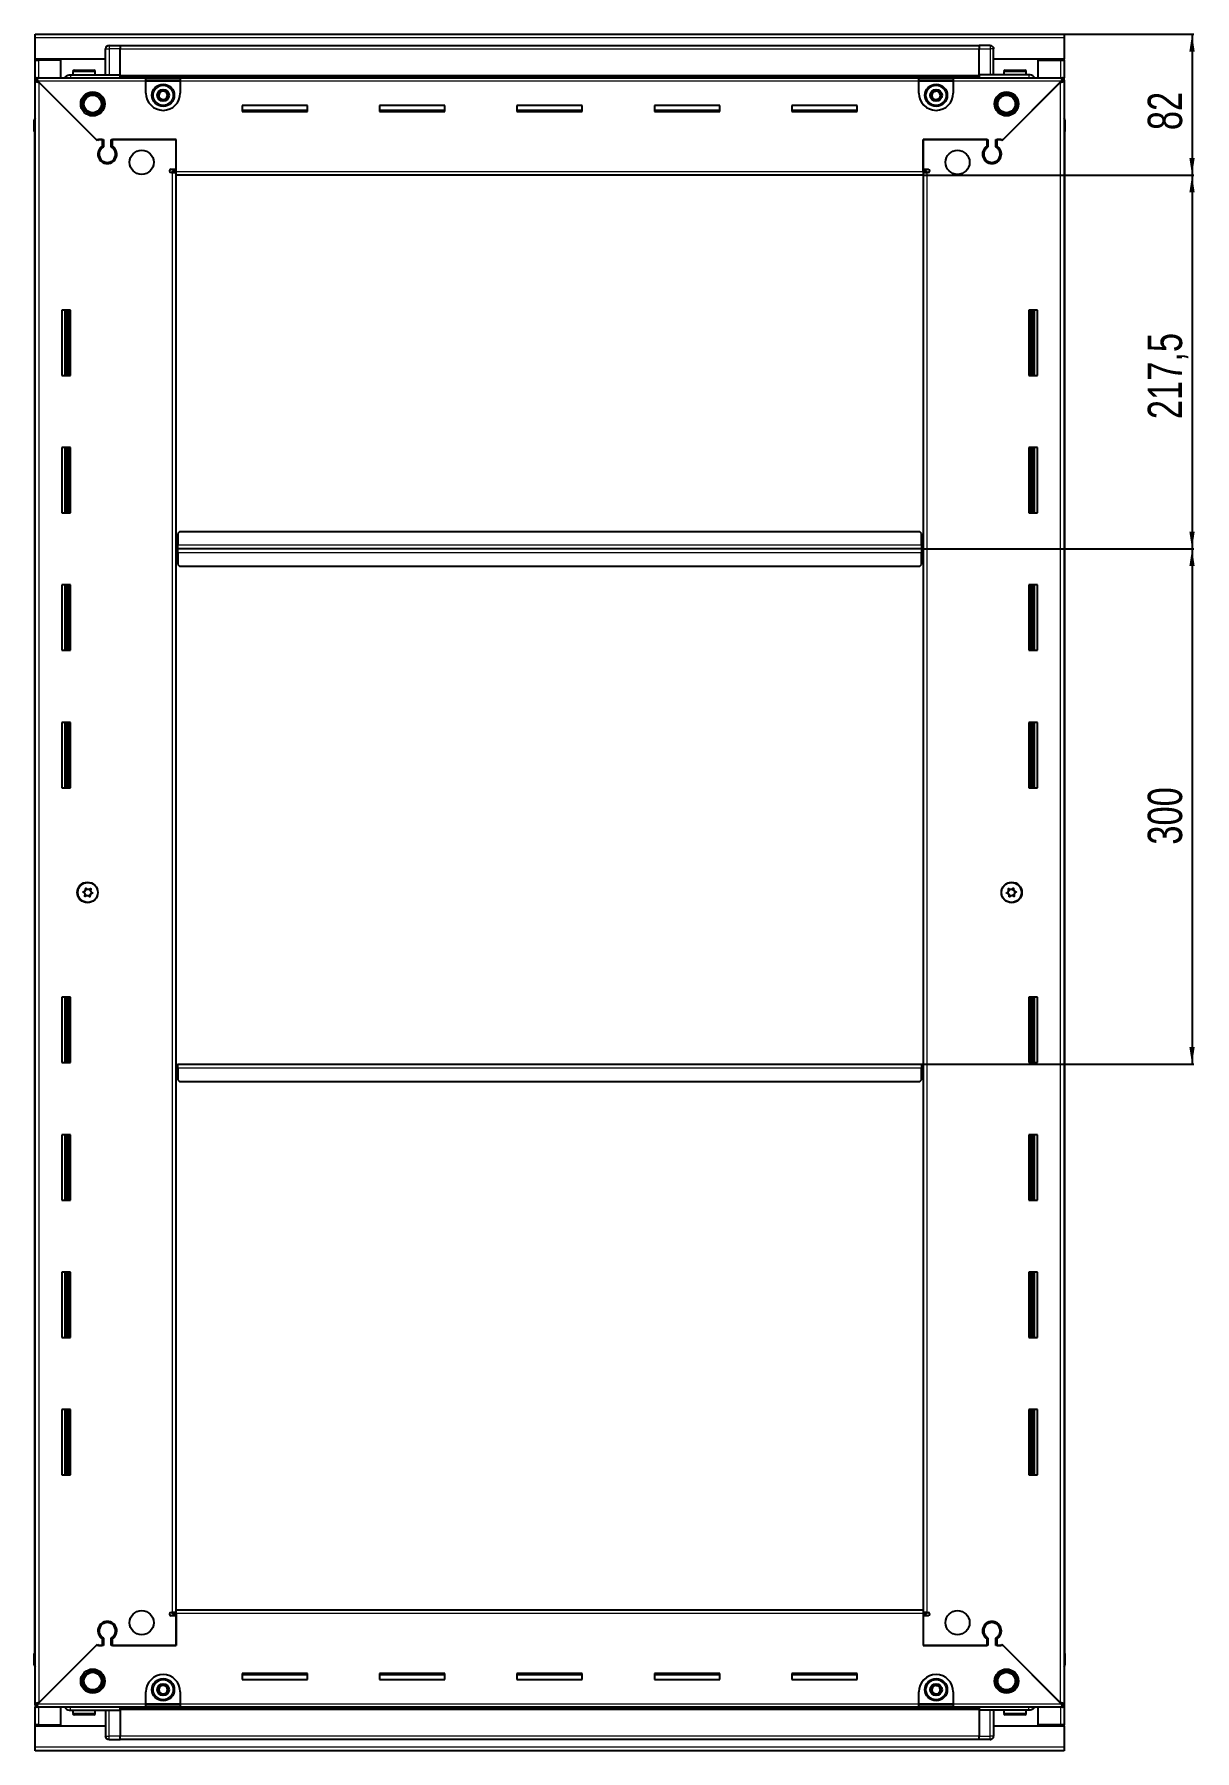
# Model space of a CAD drawing. Header units: millimetres. Extents: x 877 to 4274, y -1334 to 1780.
# Drawn here: x 3598 to 4274, y 649 to 1648 of the extents above; entities that cross this region are included whole.
import ezdxf

# ---------------------------------------------------------------- set-up
doc = ezdxf.new("R2010")
doc.units = ezdxf.units.MM
doc.layers.add('FORMAT', color=7, linetype='Continuous')
doc.styles.add('SLDTEXTSTYLE0', font='TXT', dxfattribs={"width": 0.75})
doc.dimstyles.new('SLDDIMSTYLE0', dxfattribs={"dimtxt": 20, "dimasz": 10, "dimexe": 0, "dimexo": 0.0625, "dimgap": 5, "dimtad": 2, "dimdec": 1, "dimrnd": 1e-09, "dimzin": 12, "dimdsep": 46, "dimtxsty": 'SLDTEXTSTYLE0', "dimsah": 1, "dimcen": 0.09, "dimadec": 0, "dimazin": 3, "dimtfac": 1, "dimtofl": 0, "dimtmove": 0, "dimatfit": 3, "dimfxl": 0, "dimfrac": 2, "dimtolj": 1, "dimtzin": 12, "dimarcsym": 0})

# ---------------------------------------------------------------- blocks, each defined once
blk = doc.blocks.new('_D_6')
at = {"layer": 'FORMAT'}
for p, q in [((4197.89, 1647.66), (4273.38, 1647.66)), ((4272.38, 1647.66), (4272.38, 1565.66)), ((4115.89, 1565.66), (4273.38, 1565.66))]:
    blk.add_line(p, q, dxfattribs=at)
for points in [[(4272.38, 1647.66), (4270.84, 1637.66), (4273.92, 1637.66)], [(4272.38, 1565.66), (4273.92, 1575.66), (4270.84, 1575.66)]]:
    blk.add_solid(points, dxfattribs=at)
at = {"layer": 'FORMAT', "insert": (4246.6, 1591.88), "char_height": 20, "attachment_point": 1, "rotation": 90, "style": 'SLDTEXTSTYLE0'}
blk.add_mtext('82', dxfattribs=at)
blk = doc.blocks.new('_D_7')
at = {"layer": 'FORMAT'}
for p, q in [((4115.89, 1565.66), (4273.38, 1565.66)), ((4272.38, 1565.66), (4272.38, 1348.16)), ((4114.89, 1348.16), (4273.38, 1348.16))]:
    blk.add_line(p, q, dxfattribs=at)
for points in [[(4272.38, 1565.66), (4270.84, 1555.66), (4273.92, 1555.66)], [(4272.38, 1348.16), (4273.92, 1358.16), (4270.84, 1358.16)]]:
    blk.add_solid(points, dxfattribs=at)
at = {"layer": 'FORMAT', "insert": (4246.6, 1423.66), "char_height": 20, "attachment_point": 1, "rotation": 90, "style": 'SLDTEXTSTYLE0'}
blk.add_mtext('217,5', dxfattribs=at)
blk = doc.blocks.new('_D_8')
at = {"layer": 'FORMAT'}
for p, q in [((4114.89, 1348.16), (4273.38, 1348.16)), ((4272.38, 1348.16), (4272.38, 1048.16)), ((4114.89, 1048.16), (4273.38, 1048.16))]:
    blk.add_line(p, q, dxfattribs=at)
for points in [[(4272.38, 1348.16), (4270.84, 1338.16), (4273.92, 1338.16)], [(4272.38, 1048.16), (4273.92, 1058.16), (4270.84, 1058.16)]]:
    blk.add_solid(points, dxfattribs=at)
at = {"layer": 'FORMAT', "insert": (4246.6, 1175.99), "char_height": 20, "attachment_point": 1, "rotation": 90, "style": 'SLDTEXTSTYLE0'}
blk.add_mtext('300', dxfattribs=at)

msp = doc.modelspace()

# ---------------------------------------------------------------- linework, layer by layer
at = {"color": 7, "linetype": 'Continuous', "lineweight": 25}
for p, q in [((3598.88, 1645.56), (3598.88, 1647.66)), ((3598.88, 1647.66), (4197.88, 1647.66)), ((3598.88, 1633.16), (3598.88, 1645.56)), ((3639.88, 1624.16), (3639.88, 1639.16)), ((3640.56, 1640.66), (3640.56, 1640.66)), ((3641.88, 1641.16), (3648.38, 1641.16)), ((3641.88, 1641.16), (3648.38, 1641.16)), ((3648.38, 1641.16), (3648.38, 1641.16)), ((3648.38, 1641.16), (3648.38, 1641.16)), ((3648.38, 1641.16), (3648.38, 1639.16)), ((4148.38, 1641.01), (3648.38, 1641.01)), ((3648.38, 1624.16), (3648.38, 1639.16)), ((4148.38, 1641.16), (4148.38, 1641.16)), ((4154.88, 1641.16), (4148.38, 1641.16)), ((4154.88, 1641.16), (4148.38, 1641.16)), ((4148.38, 1641.16), (4148.38, 1639.16)), ((4148.38, 1624.16), (4148.38, 1639.16)), ((4156.88, 1639.16), (4156.88, 1639.16)), ((4156.88, 1624.16), (4156.88, 1639.16)), ((4197.88, 1647.66), (4197.88, 1645.56)), ((4197.88, 1645.56), (4197.88, 1633.16)), ((3639.88, 1633.16), (3598.88, 1633.16)), ((3598.88, 1632.66), (3598.88, 1633.16)), ((3598.88, 1622.41), (3598.88, 1632.66)), ((3598.88, 1632.66), (3600.98, 1632.66)), ((3600.38, 1632.66), (3600.38, 1633.16)), ((3613.88, 1632.66), (3600.98, 1632.66)), ((3613.88, 1622.41), (3613.88, 1632.66)), ((4197.88, 1633.16), (4156.88, 1633.16)), ((4182.88, 1622.41), (4182.88, 1632.66)), ((4182.88, 1632.66), (4195.78, 1632.66)), ((4195.78, 1632.66), (4197.88, 1632.66)), ((4196.38, 1632.66), (4196.38, 1633.16)), ((4197.88, 1632.66), (4197.88, 1633.16)), ((4197.88, 1632.66), (4197.88, 1622.41)), ((3598.88, 1620.91), (3598.88, 1622.41)), ((3598.88, 1622.41), (3599.88, 1622.41)), ((3598.88, 1620.41), (3598.88, 1620.91)), ((3598.88, 1620.91), (3599.88, 1620.91)), ((3598.88, 675.91), (3598.88, 1620.41)), ((3600.38, 1620.41), (3598.88, 1620.41)), ((3599.88, 1620.91), (3599.88, 1622.41)), ((3599.88, 1622.41), (3663.38, 1622.41)), ((3600.48, 1620.31), (3634.38, 1586.41)), ((3635.08, 1585.71), (3600.98, 1619.81)), ((3619.38, 1624.16), (3648.38, 1624.16)), ((3620.88, 1626.06), (3620.88, 1624.16)), ((3621.68, 1626.86), (3633.08, 1626.86)), ((3633.88, 1624.16), (3633.88, 1626.06)), ((3648.3, 1622.41), (3648.38, 1624.13)), ((3648.38, 1624.16), (3648.38, 1623.66)), ((3648.38, 1623.01), (4148.38, 1623.01)), ((3663.38, 1620.31), (3663.38, 1622.41)), ((3663.38, 1622.41), (3683.38, 1622.41)), ((3663.38, 1620.91), (3683.38, 1620.91)), ((3663.38, 1613.41), (3663.38, 1620.31)), ((3683.38, 1622.41), (4113.38, 1622.41)), ((3683.38, 1622.41), (3683.38, 1620.31)), ((3683.38, 1620.31), (3683.38, 1613.41)), ((4113.38, 1620.31), (4113.38, 1622.41)), ((4113.38, 1622.41), (4133.38, 1622.41)), ((4113.38, 1620.91), (4133.38, 1620.91)), ((4113.38, 1613.41), (4113.38, 1620.31)), ((4133.38, 1622.41), (4196.88, 1622.41)), ((4133.38, 1622.41), (4133.38, 1620.31)), ((4133.38, 1620.31), (4133.38, 1613.41)), ((4148.38, 1624.16), (4148.38, 1623.66)), ((4177.38, 1624.16), (4148.38, 1624.16)), ((4148.38, 1624.13), (4148.45, 1622.41)), ((4195.78, 1619.81), (4161.68, 1585.71)), ((4162.38, 1586.41), (4196.28, 1620.31)), ((4162.88, 1626.06), (4162.88, 1624.16)), ((4163.68, 1626.86), (4175.08, 1626.86)), ((4175.88, 1624.16), (4175.88, 1626.06)), ((4196.38, 1620.41), (4197.88, 1620.41)), ((4196.88, 1620.91), (4196.88, 1622.41)), ((4196.88, 1622.41), (4197.88, 1622.41)), ((4196.88, 1620.91), (4197.88, 1620.91)), ((4197.88, 1620.91), (4197.88, 1622.41)), ((4197.88, 1620.91), (4197.88, 1620.41)), ((4197.88, 1620.41), (4197.88, 675.91)), ((3757.38, 1606.16), (3719.38, 1606.16)), ((3719.38, 1606.16), (3719.38, 1602.66)), ((3757.38, 1603.41), (3719.38, 1603.41)), ((3719.38, 1602.66), (3757.38, 1602.66)), ((3757.38, 1602.66), (3757.38, 1606.16)), ((3837.38, 1606.16), (3799.38, 1606.16)), ((3799.38, 1606.16), (3799.38, 1602.66)), ((3837.38, 1603.41), (3799.38, 1603.41)), ((3799.38, 1602.66), (3837.38, 1602.66)), ((3837.38, 1602.66), (3837.38, 1606.16)), ((3917.38, 1606.16), (3879.38, 1606.16)), ((3879.38, 1606.16), (3879.38, 1602.66)), ((3917.38, 1603.41), (3879.38, 1603.41)), ((3879.38, 1602.66), (3917.38, 1602.66)), ((3917.38, 1602.66), (3917.38, 1606.16)), ((3997.38, 1606.16), (3959.38, 1606.16)), ((3959.38, 1606.16), (3959.38, 1602.66)), ((3997.38, 1603.41), (3959.38, 1603.41)), ((3959.38, 1602.66), (3997.38, 1602.66)), ((3997.38, 1602.66), (3997.38, 1606.16)), ((4077.38, 1606.16), (4039.38, 1606.16)), ((4039.38, 1606.16), (4039.38, 1602.66)), ((4077.38, 1603.41), (4039.38, 1603.41)), ((4039.38, 1602.66), (4077.38, 1602.66)), ((4077.38, 1602.66), (4077.38, 1606.16)), ((4197.88, 1598.98), (4197.88, 1598.98)), ((3598.38, 1597.66), (3598.38, 1591.16)), ((3598.38, 1591.16), (3598.38, 1597.66)), ((3598.38, 1591.16), (3598.38, 1591.16)), ((3598.88, 1591.16), (3598.38, 1591.16)), ((3598.53, 1591.16), (3598.53, 705.16)), ((4197.88, 1591.16), (4198.38, 1591.16)), ((4198.23, 705.16), (4198.23, 1591.16)), ((4198.38, 1597.66), (4198.38, 1591.16)), ((4198.38, 1591.16), (4198.38, 1597.66)), ((4198.38, 1591.16), (4198.38, 1591.16)), ((4198.38, 1591.16), (4198.38, 1591.16)), ((3634.38, 1586.41), (3638.58, 1586.41)), ((3635.78, 1586.41), (3635.08, 1585.71)), ((3637.88, 1586.41), (3635.78, 1586.41)), ((3637.88, 1586.41), (3637.88, 1582.52)), ((3638.58, 1586.41), (3638.58, 1582.12)), ((3643.18, 1586.41), (3680.88, 1586.41)), ((3643.18, 1582.12), (3643.18, 1586.41)), ((3643.88, 1582.52), (3643.88, 1586.41)), ((3680.88, 1586.41), (3643.88, 1586.41)), ((3680.88, 1567.76), (3680.88, 1586.41)), ((3680.88, 1569.16), (3680.88, 1586.41)), ((4115.88, 1586.41), (4153.58, 1586.41)), ((4115.88, 1567.76), (4115.88, 1586.41)), ((4115.88, 1586.41), (4115.88, 1569.16)), ((4152.88, 1586.41), (4115.88, 1586.41)), ((4152.88, 1586.41), (4152.88, 1582.52)), ((4153.58, 1586.41), (4153.58, 1582.12)), ((4158.18, 1586.41), (4162.38, 1586.41)), ((4158.18, 1582.12), (4158.18, 1586.41)), ((4160.98, 1586.41), (4158.88, 1586.41)), ((4158.88, 1582.52), (4158.88, 1586.41)), ((4161.68, 1585.71), (4160.98, 1586.41)), ((3638.88, 1573.55), (3638.88, 1572.79)), ((3678.03, 1569.16), (3680.88, 1569.16)), ((4115.88, 1569.16), (4118.73, 1569.16)), ((4157.88, 1573.55), (4157.88, 1572.79)), ((3678.78, 1567.16), (3678.03, 1567.16)), ((3678.78, 1567.16), (3680.88, 1567.16)), ((3680.88, 1568.16), (3678.88, 1568.16)), ((3678.88, 1568.16), (3678.88, 1567.16)), ((3680.88, 1565.66), (3680.88, 1567.76)), ((4115.88, 1565.66), (3680.88, 1565.66)), ((3680.88, 730.66), (3680.88, 1565.66)), ((4117.88, 1568.16), (4115.88, 1568.16)), ((4115.88, 1567.76), (4115.88, 1565.66)), ((4115.88, 1567.16), (4117.98, 1567.16)), ((4115.88, 1565.66), (4115.88, 730.66)), ((4117.88, 1567.16), (4117.88, 1568.16)), ((4118.73, 1567.16), (4117.98, 1567.16)), ((3619.38, 1487.16), (3614.38, 1487.16)), ((3614.38, 1487.16), (3614.38, 1449.16)), ((3616.53, 1449.16), (3616.53, 1487.16)), ((3618.32, 1449.16), (3618.32, 1487.16)), ((3618.36, 1449.16), (3618.36, 1487.16)), ((3619.38, 1449.16), (3619.38, 1487.16)), ((4177.38, 1487.16), (4177.38, 1449.16)), ((4182.38, 1487.16), (4177.38, 1487.16)), ((4178.4, 1487.16), (4178.4, 1449.16)), ((4178.44, 1487.16), (4178.44, 1449.16)), ((4180.23, 1487.16), (4180.23, 1449.16)), ((4182.38, 1449.16), (4182.38, 1487.16)), ((3614.38, 1449.16), (3619.38, 1449.16)), ((4177.38, 1449.16), (4182.38, 1449.16)), ((3619.38, 1407.16), (3614.38, 1407.16)), ((3614.38, 1407.16), (3614.38, 1369.16)), ((3616.53, 1369.16), (3616.53, 1407.16)), ((3618.32, 1369.16), (3618.32, 1407.16)), ((3618.36, 1369.16), (3618.36, 1407.16)), ((3619.38, 1369.16), (3619.38, 1407.16)), ((4177.38, 1407.16), (4177.38, 1369.16)), ((4182.38, 1407.16), (4177.38, 1407.16)), ((4178.4, 1407.16), (4178.4, 1369.16)), ((4178.44, 1407.16), (4178.44, 1369.16)), ((4180.23, 1407.16), (4180.23, 1369.16)), ((4182.38, 1369.16), (4182.38, 1407.16)), ((3614.38, 1369.16), (3619.38, 1369.16)), ((4177.38, 1369.16), (4182.38, 1369.16)), ((3681.88, 1351.01), (3681.63, 1351.01)), ((3681.63, 1351.01), (3681.63, 1348.16)), ((3682.88, 1358.16), (3681.88, 1357.16)), ((3681.88, 1357.16), (3681.88, 1350.26)), ((3681.88, 1348.16), (3681.88, 1350.26)), ((4113.88, 1358.16), (3682.88, 1358.16)), ((4114.88, 1357.16), (4113.88, 1358.16)), ((4114.88, 1350.26), (4114.88, 1357.16)), ((4115.13, 1351.01), (4114.88, 1351.01)), ((4114.88, 1350.26), (4114.88, 1348.16)), ((4115.13, 1348.16), (4115.13, 1351.01)), ((3681.63, 1348.16), (3680.88, 1348.16)), ((3681.63, 1348.16), (3681.63, 1345.31)), ((3681.63, 1345.31), (3681.88, 1345.31)), ((3681.88, 1346.06), (3681.88, 1348.16)), ((4114.88, 1348.16), (3681.88, 1348.16)), ((3681.88, 1346.06), (3681.88, 1339.16)), ((3681.88, 1339.16), (3682.88, 1338.16)), ((4113.88, 1338.16), (4114.88, 1339.16)), ((4114.88, 1348.16), (4114.88, 1346.06)), ((4114.88, 1339.16), (4114.88, 1346.06)), ((4114.88, 1345.31), (4115.13, 1345.31)), ((4115.13, 1345.31), (4115.13, 1348.16)), ((4115.88, 1348.16), (4115.13, 1348.16)), ((3682.88, 1338.16), (4113.88, 1338.16)), ((3619.38, 1327.16), (3614.38, 1327.16)), ((3614.38, 1327.16), (3614.38, 1289.16)), ((3616.53, 1289.16), (3616.53, 1327.16)), ((3618.32, 1289.16), (3618.32, 1327.16)), ((3618.36, 1289.16), (3618.36, 1327.16)), ((3619.38, 1289.16), (3619.38, 1327.16)), ((4177.38, 1327.16), (4177.38, 1289.16)), ((4182.38, 1327.16), (4177.38, 1327.16)), ((4178.4, 1327.16), (4178.4, 1289.16)), ((4178.44, 1327.16), (4178.44, 1289.16)), ((4180.23, 1327.16), (4180.23, 1289.16)), ((4182.38, 1289.16), (4182.38, 1327.16)), ((3614.38, 1289.16), (3619.38, 1289.16)), ((4177.38, 1289.16), (4182.38, 1289.16)), ((3619.38, 1247.16), (3614.38, 1247.16)), ((3614.38, 1247.16), (3614.38, 1209.16)), ((3616.53, 1209.16), (3616.53, 1247.16)), ((3618.32, 1209.16), (3618.32, 1247.16)), ((3618.36, 1209.16), (3618.36, 1247.16)), ((3619.38, 1209.16), (3619.38, 1247.16)), ((4177.38, 1247.16), (4177.38, 1209.16)), ((4182.38, 1247.16), (4177.38, 1247.16)), ((4178.4, 1247.16), (4178.4, 1209.16)), ((4178.44, 1247.16), (4178.44, 1209.16)), ((4180.23, 1247.16), (4180.23, 1209.16)), ((4182.38, 1209.16), (4182.38, 1247.16)), ((3614.38, 1209.16), (3619.38, 1209.16)), ((4177.38, 1209.16), (4182.38, 1209.16)), ((3619.38, 1087.16), (3614.38, 1087.16)), ((3614.38, 1087.16), (3614.38, 1049.16)), ((3616.53, 1049.16), (3616.53, 1087.16)), ((3618.32, 1049.16), (3618.32, 1087.16)), ((3618.36, 1049.16), (3618.36, 1087.16)), ((3619.38, 1049.16), (3619.38, 1087.16)), ((4177.38, 1087.16), (4177.38, 1049.16)), ((4182.38, 1087.16), (4177.38, 1087.16)), ((4178.4, 1087.16), (4178.4, 1049.16)), ((4178.44, 1087.16), (4178.44, 1049.16)), ((4180.23, 1087.16), (4180.23, 1049.16)), ((4182.38, 1049.16), (4182.38, 1087.16)), ((3614.38, 1049.16), (3619.38, 1049.16)), ((4177.38, 1049.16), (4182.38, 1049.16)), ((3680.88, 1048.16), (3681.63, 1048.16)), ((3681.63, 1048.16), (3681.63, 1045.31)), ((3681.63, 1045.31), (3681.88, 1045.31)), ((3681.88, 1048.16), (4114.88, 1048.16)), ((3681.88, 1046.06), (3681.88, 1048.16)), ((3681.88, 1046.06), (3681.88, 1039.16)), ((3681.88, 1039.16), (3682.88, 1038.16)), ((4113.88, 1038.16), (4114.88, 1039.16)), ((4114.88, 1048.16), (4114.88, 1046.06)), ((4114.88, 1039.16), (4114.88, 1046.06)), ((4114.88, 1045.31), (4115.13, 1045.31)), ((4115.13, 1045.31), (4115.13, 1048.16)), ((4115.13, 1048.16), (4115.88, 1048.16)), ((3682.88, 1038.16), (4113.88, 1038.16)), ((3619.38, 1007.16), (3614.38, 1007.16)), ((3614.38, 1007.16), (3614.38, 969.16)), ((3616.53, 969.16), (3616.53, 1007.16)), ((3618.32, 969.16), (3618.32, 1007.16)), ((3618.36, 969.16), (3618.36, 1007.16)), ((3619.38, 969.16), (3619.38, 1007.16)), ((4177.38, 1007.16), (4177.38, 969.16)), ((4182.38, 1007.16), (4177.38, 1007.16)), ((4178.4, 1007.16), (4178.4, 969.16)), ((4178.44, 1007.16), (4178.44, 969.16)), ((4180.23, 1007.16), (4180.23, 969.16)), ((4182.38, 969.16), (4182.38, 1007.16)), ((3614.38, 969.16), (3619.38, 969.16)), ((4177.38, 969.16), (4182.38, 969.16)), ((3619.38, 927.16), (3614.38, 927.16)), ((3614.38, 927.16), (3614.38, 889.16)), ((3616.53, 889.16), (3616.53, 927.16)), ((3618.32, 889.16), (3618.32, 927.16)), ((3618.36, 889.16), (3618.36, 927.16)), ((3619.38, 889.16), (3619.38, 927.16)), ((4177.38, 927.16), (4177.38, 889.16)), ((4182.38, 927.16), (4177.38, 927.16)), ((4178.4, 927.16), (4178.4, 889.16)), ((4178.44, 927.16), (4178.44, 889.16)), ((4180.23, 927.16), (4180.23, 889.16)), ((4182.38, 889.16), (4182.38, 927.16)), ((3614.38, 889.16), (3619.38, 889.16)), ((4177.38, 889.16), (4182.38, 889.16)), ((3619.38, 847.16), (3614.38, 847.16)), ((3614.38, 847.16), (3614.38, 809.16)), ((3616.53, 809.16), (3616.53, 847.16)), ((3618.32, 809.16), (3618.32, 847.16)), ((3618.36, 809.16), (3618.36, 847.16)), ((3619.38, 809.16), (3619.38, 847.16)), ((4177.38, 847.16), (4177.38, 809.16)), ((4182.38, 847.16), (4177.38, 847.16)), ((4178.4, 847.16), (4178.4, 809.16)), ((4178.44, 847.16), (4178.44, 809.16)), ((4180.23, 847.16), (4180.23, 809.16)), ((4182.38, 809.16), (4182.38, 847.16)), ((3614.38, 809.16), (3619.38, 809.16)), ((4177.38, 809.16), (4182.38, 809.16)), ((3680.88, 728.56), (3680.88, 730.66)), ((3680.88, 730.66), (4115.88, 730.66)), ((4115.88, 730.66), (4115.88, 728.56)), ((3638.88, 723.53), (3638.88, 722.77)), ((3678.03, 729.16), (3678.78, 729.16)), ((3680.88, 727.16), (3678.03, 727.16)), ((3680.88, 729.16), (3678.78, 729.16)), ((3678.88, 729.16), (3678.88, 728.16)), ((3678.88, 728.16), (3680.88, 728.16)), ((3680.88, 728.56), (3680.88, 709.91)), ((3680.88, 709.91), (3680.88, 727.16)), ((4117.98, 729.16), (4115.88, 729.16)), ((4115.88, 728.56), (4115.88, 709.91)), ((4115.88, 728.16), (4117.88, 728.16)), ((4115.88, 727.16), (4115.88, 709.91)), ((4118.73, 727.16), (4115.88, 727.16)), ((4117.88, 728.16), (4117.88, 729.16)), ((4117.98, 729.16), (4118.73, 729.16)), ((4157.88, 723.53), (4157.88, 722.77)), ((3634.38, 709.91), (3600.48, 676.01)), ((3600.98, 676.51), (3635.08, 710.61)), ((3638.58, 709.91), (3634.38, 709.91)), ((3635.08, 710.61), (3635.78, 709.91)), ((3635.78, 709.91), (3637.88, 709.91)), ((3637.88, 713.8), (3637.88, 709.91)), ((3638.58, 714.2), (3638.58, 709.91)), ((3643.18, 709.91), (3643.18, 714.2)), ((3680.88, 709.91), (3643.18, 709.91)), ((3643.88, 709.91), (3643.88, 713.8)), ((3643.88, 709.91), (3680.88, 709.91)), ((4153.58, 709.91), (4115.88, 709.91)), ((4115.88, 709.91), (4152.88, 709.91)), ((4152.88, 713.8), (4152.88, 709.91)), ((4153.58, 714.2), (4153.58, 709.91)), ((4158.18, 709.91), (4158.18, 714.2)), ((4162.38, 709.91), (4158.18, 709.91)), ((4158.88, 709.91), (4158.88, 713.8)), ((4158.88, 709.91), (4160.98, 709.91)), ((4160.98, 709.91), (4161.68, 710.61)), ((4161.68, 710.61), (4195.78, 676.51)), ((4196.28, 676.01), (4162.38, 709.91)), ((3598.38, 705.16), (3598.38, 705.16)), ((3598.38, 698.66), (3598.38, 705.16)), ((3598.38, 705.16), (3598.38, 705.16)), ((3598.38, 705.16), (3598.38, 698.66)), ((3598.88, 705.16), (3598.38, 705.16)), ((4197.88, 705.16), (4198.38, 705.16)), ((4198.38, 705.16), (4198.38, 705.16)), ((4198.38, 698.66), (4198.38, 705.16)), ((4198.38, 705.16), (4198.38, 698.66)), ((3598.88, 697.34), (3598.88, 697.34)), ((3757.38, 693.66), (3719.38, 693.66)), ((3719.38, 693.66), (3719.38, 690.16)), ((3719.38, 692.91), (3757.38, 692.91)), ((3719.38, 690.16), (3757.38, 690.16)), ((3757.38, 690.16), (3757.38, 693.66)), ((3837.38, 693.66), (3799.38, 693.66)), ((3799.38, 693.66), (3799.38, 690.16)), ((3799.38, 692.91), (3837.38, 692.91)), ((3799.38, 690.16), (3837.38, 690.16)), ((3837.38, 690.16), (3837.38, 693.66)), ((3917.38, 693.66), (3879.38, 693.66)), ((3879.38, 693.66), (3879.38, 690.16)), ((3879.38, 692.91), (3917.38, 692.91)), ((3879.38, 690.16), (3917.38, 690.16)), ((3917.38, 690.16), (3917.38, 693.66)), ((3997.38, 693.66), (3959.38, 693.66)), ((3959.38, 693.66), (3959.38, 690.16)), ((3959.38, 692.91), (3997.38, 692.91)), ((3959.38, 690.16), (3997.38, 690.16)), ((3997.38, 690.16), (3997.38, 693.66)), ((4077.38, 693.66), (4039.38, 693.66)), ((4039.38, 693.66), (4039.38, 690.16)), ((4039.38, 692.91), (4077.38, 692.91)), ((4039.38, 690.16), (4077.38, 690.16)), ((4077.38, 690.16), (4077.38, 693.66)), ((3663.38, 676.01), (3663.38, 682.91)), ((3683.38, 682.91), (3683.38, 676.01)), ((4113.38, 676.01), (4113.38, 682.91)), ((4133.38, 682.91), (4133.38, 676.01)), ((3598.88, 675.41), (3598.88, 675.91)), ((3600.38, 675.91), (3598.88, 675.91)), ((3598.88, 675.41), (3598.88, 673.91)), ((3599.88, 675.41), (3598.88, 675.41)), ((3598.88, 663.66), (3598.88, 673.91)), ((3599.88, 673.91), (3598.88, 673.91)), ((3599.88, 675.41), (3599.88, 673.91)), ((3663.38, 673.91), (3599.88, 673.91)), ((3613.88, 663.66), (3613.88, 673.91)), ((3619.38, 672.16), (3648.38, 672.16)), ((3620.88, 672.16), (3620.88, 670.26)), ((3625.45, 669.46), (3621.68, 669.46)), ((3633.08, 669.46), (3625.45, 669.46)), ((3633.88, 670.26), (3633.88, 672.16)), ((3639.88, 672.16), (3639.88, 657.16)), ((3648.38, 672.19), (3648.3, 673.91)), ((4148.38, 673.31), (3648.38, 673.31)), ((3648.38, 672.16), (3648.38, 672.66)), ((3648.38, 672.16), (3648.38, 657.16)), ((3663.38, 673.91), (3663.38, 676.01)), ((3683.38, 675.41), (3663.38, 675.41)), ((3683.38, 673.91), (3663.38, 673.91)), ((3683.38, 676.01), (3683.38, 673.91)), ((4113.38, 673.91), (3683.38, 673.91)), ((4113.38, 673.91), (4113.38, 676.01)), ((4133.38, 675.41), (4113.38, 675.41)), ((4133.38, 673.91), (4113.38, 673.91)), ((4133.38, 676.01), (4133.38, 673.91)), ((4196.88, 673.91), (4133.38, 673.91)), ((4148.45, 673.91), (4148.38, 672.19)), ((4148.38, 672.16), (4148.38, 672.66)), ((4177.38, 672.16), (4148.38, 672.16)), ((4148.38, 672.16), (4148.38, 657.16)), ((4156.88, 672.16), (4156.88, 657.16)), ((4162.88, 672.16), (4162.88, 670.26)), ((4170.67, 669.46), (4163.68, 669.46)), ((4175.08, 669.46), (4170.67, 669.46)), ((4175.88, 670.26), (4175.88, 672.16)), ((4182.88, 663.66), (4182.88, 673.91)), ((4196.38, 675.91), (4197.88, 675.91)), ((4196.88, 675.41), (4196.88, 673.91)), ((4197.88, 675.41), (4196.88, 675.41)), ((4197.88, 673.91), (4196.88, 673.91)), ((4197.88, 675.91), (4197.88, 675.41)), ((4197.88, 675.41), (4197.88, 673.91)), ((4197.88, 673.91), (4197.88, 663.66)), ((3600.98, 663.66), (3598.88, 663.66)), ((3598.88, 663.16), (3598.88, 663.66)), ((3598.88, 650.76), (3598.88, 663.16)), ((3598.88, 663.16), (3639.88, 663.16)), ((3600.38, 663.16), (3600.38, 663.66)), ((3600.98, 663.66), (3613.88, 663.66)), ((4156.88, 663.16), (4197.88, 663.16)), ((4195.78, 663.66), (4182.88, 663.66)), ((4197.88, 663.66), (4195.78, 663.66)), ((4196.38, 663.16), (4196.38, 663.66)), ((4197.88, 663.16), (4197.88, 663.66)), ((4197.88, 663.16), (4197.88, 650.76)), ((3598.88, 648.66), (3598.88, 650.76)), ((3639.88, 657.16), (3639.88, 657.16)), ((3641.88, 655.16), (3648.38, 655.16)), ((3641.88, 655.16), (3648.38, 655.16)), ((3648.38, 655.16), (3648.38, 657.16)), ((3648.38, 655.31), (4148.38, 655.31)), ((3648.38, 655.16), (3648.38, 655.16)), ((4148.38, 655.16), (4148.38, 657.16)), ((4154.88, 655.16), (4148.38, 655.16)), ((4148.38, 655.16), (4148.38, 655.16)), ((4148.38, 655.16), (4148.38, 655.16)), ((4154.88, 655.16), (4148.38, 655.16)), ((4156.2, 655.66), (4156.2, 655.66)), ((4197.88, 650.76), (4197.88, 648.66)), ((4197.88, 648.66), (3598.88, 648.66))]:
    msp.add_line(p, q, dxfattribs=at)
at = {"color": 8, "linetype": 'Continuous', "lineweight": 18}
for p, q in [((4197.88, 1645.56), (3598.88, 1645.56)), ((3639.88, 1639.16), (3641.88, 1639.16)), ((3641.88, 1641.16), (3641.88, 1639.16)), ((3641.88, 1639.16), (3641.88, 1624.16)), ((3648.38, 1639.16), (3641.88, 1639.16)), ((4148.38, 1639.01), (3648.38, 1639.01)), ((4148.38, 1639.16), (4154.88, 1639.16)), ((4154.88, 1641.16), (4154.88, 1639.16)), ((4154.88, 1639.16), (4154.88, 1624.16)), ((4156.88, 1639.16), (4154.88, 1639.16)), ((3600.98, 1632.66), (3600.98, 1633.16)), ((3600.98, 1622.41), (3600.98, 1632.66)), ((4195.78, 1633.16), (4195.78, 1632.66)), ((4195.78, 1632.66), (4195.78, 1622.41)), ((3663.38, 1620.31), (3600.48, 1620.31)), ((3600.98, 1619.81), (3600.98, 676.51)), ((3620.88, 1626.06), (3633.88, 1626.06)), ((4148.38, 1623.66), (3648.38, 1623.66)), ((4148.38, 1622.42), (3648.38, 1622.42)), ((3663.38, 1620.31), (3683.38, 1620.31)), ((4113.38, 1620.31), (3683.38, 1620.31)), ((4113.38, 1620.31), (4133.38, 1620.31)), ((4196.28, 1620.31), (4133.38, 1620.31)), ((4162.88, 1626.06), (4175.88, 1626.06)), ((4195.78, 676.51), (4195.78, 1619.81)), ((3598.88, 1597.66), (3598.38, 1597.66)), ((4197.88, 1597.66), (4198.38, 1597.66)), ((3678.78, 729.16), (3678.78, 1567.16)), ((3680.88, 1567.76), (4115.88, 1567.76)), ((4117.98, 1567.16), (4117.98, 729.16)), ((3615.88, 1487.16), (3615.88, 1449.16)), ((3617.12, 1487.16), (3617.12, 1449.16)), ((4179.64, 1449.16), (4179.64, 1487.16)), ((4180.88, 1449.16), (4180.88, 1487.16)), ((3615.88, 1407.16), (3615.88, 1369.16)), ((3617.12, 1407.16), (3617.12, 1369.16)), ((4179.64, 1369.16), (4179.64, 1407.16)), ((4180.88, 1369.16), (4180.88, 1407.16)), ((4114.88, 1350.26), (3681.88, 1350.26)), ((3681.88, 1346.06), (4114.88, 1346.06)), ((3615.88, 1327.16), (3615.88, 1289.16)), ((3617.12, 1327.16), (3617.12, 1289.16)), ((4179.64, 1289.16), (4179.64, 1327.16)), ((4180.88, 1289.16), (4180.88, 1327.16)), ((3615.88, 1247.16), (3615.88, 1209.16)), ((3617.12, 1247.16), (3617.12, 1209.16)), ((4179.64, 1209.16), (4179.64, 1247.16)), ((4180.88, 1209.16), (4180.88, 1247.16)), ((3615.88, 1087.16), (3615.88, 1049.16)), ((3617.12, 1087.16), (3617.12, 1049.16)), ((4179.64, 1049.16), (4179.64, 1087.16)), ((4180.88, 1049.16), (4180.88, 1087.16)), ((3681.88, 1046.06), (4114.88, 1046.06)), ((3615.88, 1007.16), (3615.88, 969.16)), ((3617.12, 1007.16), (3617.12, 969.16)), ((4179.64, 969.16), (4179.64, 1007.16)), ((4180.88, 969.16), (4180.88, 1007.16)), ((3615.88, 927.16), (3615.88, 889.16)), ((3617.12, 927.16), (3617.12, 889.16)), ((4179.64, 889.16), (4179.64, 927.16)), ((4180.88, 889.16), (4180.88, 927.16)), ((3615.88, 847.16), (3615.88, 809.16)), ((3617.12, 847.16), (3617.12, 809.16)), ((4179.64, 809.16), (4179.64, 847.16)), ((4180.88, 809.16), (4180.88, 847.16)), ((4115.88, 728.56), (3680.88, 728.56)), ((3598.88, 698.66), (3598.38, 698.66)), ((4197.88, 698.66), (4198.38, 698.66)), ((3600.48, 676.01), (3663.38, 676.01)), ((3600.98, 663.66), (3600.98, 673.91)), ((3625.18, 670.26), (3620.88, 670.26)), ((3633.88, 670.26), (3625.18, 670.26)), ((3641.88, 657.16), (3641.88, 672.16)), ((3648.38, 673.89), (4148.38, 673.89)), ((3648.38, 672.66), (4148.38, 672.66)), ((3683.38, 676.01), (3663.38, 676.01)), ((3683.38, 676.01), (4113.38, 676.01)), ((4133.38, 676.01), (4113.38, 676.01)), ((4133.38, 676.01), (4196.28, 676.01)), ((4154.88, 657.16), (4154.88, 672.16)), ((4170.85, 670.26), (4162.88, 670.26)), ((4175.88, 670.26), (4170.85, 670.26)), ((4195.78, 673.91), (4195.78, 663.66)), ((3600.98, 663.16), (3600.98, 663.66)), ((4195.78, 663.66), (4195.78, 663.16)), ((4197.88, 650.76), (3598.88, 650.76)), ((3639.88, 657.16), (3641.88, 657.16)), ((3648.38, 657.16), (3641.88, 657.16)), ((3641.88, 655.16), (3641.88, 657.16)), ((3648.38, 657.31), (4148.38, 657.31)), ((4148.38, 657.16), (4154.88, 657.16)), ((4156.88, 657.16), (4154.88, 657.16)), ((4154.88, 655.16), (4154.88, 657.16))]:
    msp.add_line(p, q, dxfattribs=at)
at = {"color": 7, "linetype": 'Continuous', "lineweight": 25, "flags": 128}
for points in [[(4156.73, 1639.91), (4156.84, 1639.55), (4156.88, 1639.16)], [(3640.03, 656.41), (3639.92, 656.77), (3639.88, 657.16)]]:
    msp.add_lwpolyline(points, dxfattribs=at)
at = {"color": 7, "linetype": 'Continuous', "lineweight": 25}
for centre, radius in [((3673.38, 1612.16), 6.5), ((4123.38, 1612.16), 6.5), ((3632.38, 1607.16), 7), ((3632.38, 1607.16), 6.02), ((3632.38, 1607.16), 5.1), ((3673.38, 1612.16), 3.46), ((4123.38, 1612.16), 3.46), ((4164.38, 1607.16), 7), ((4164.38, 1607.16), 6.02), ((4164.38, 1607.16), 5.1), ((3660.88, 1573.16), 7), ((4135.88, 1573.16), 7), ((3629.38, 1148.16), 6), ((3629.53, 1148.16), 5.79), ((3629.53, 1148.16), 1.85), ((4167.38, 1148.16), 6), ((4167.23, 1148.16), 5.79), ((4167.23, 1148.16), 1.85), ((3660.88, 723.16), 7), ((4135.88, 723.16), 7), ((3632.38, 689.16), 7), ((3632.38, 689.16), 6.03), ((3632.38, 689.16), 5.1), ((3673.38, 684.16), 6.5), ((4123.38, 684.16), 6.5), ((4164.38, 689.16), 7), ((4164.38, 689.16), 6.02), ((4164.38, 689.16), 5.1), ((3673.38, 684.16), 3.46), ((4123.38, 684.16), 3.46)]:
    msp.add_circle(centre, radius, dxfattribs=at)
at = {"color": 8, "linetype": 'Continuous', "lineweight": 18}
for centre in [(3673.38, 1612.16), (4123.38, 1612.16), (3673.38, 684.16), (4123.38, 684.16)]:
    msp.add_circle(centre, 5.7, dxfattribs=at)
at = {"color": 7, "linetype": 'Continuous', "lineweight": 25}
for centre, radius, start, end in [((3641.88, 1639.16), 2, 90, 180), ((3641.88, 1639.16), 2, 90, 131.40962), ((4154.88, 1639.16), 2, 0, 90), ((3621.68, 1626.06), 0.8, 90, 180), ((3633.08, 1626.06), 0.8, 0, 90), ((3639.68, 1624.36), 0.2, 270, 0), ((4157.08, 1624.36), 0.2, 180, 270), ((4163.68, 1626.06), 0.8, 90, 180), ((4175.08, 1626.06), 0.8, 0, 90), ((3673.38, 1613.41), 10, 180, 270), ((3673.38, 1612.16), 2.5, 134.01559, 194.01559), ((3673.38, 1612.16), 2.5, 194.01559, 254.01559), ((3673.38, 1612.16), 2.5, 74.01559, 134.01559), ((3673.38, 1612.16), 2.5, 254.01559, 314.01559), ((3673.38, 1613.41), 10, 270, 0), ((3673.38, 1612.16), 2.5, 14.01559, 74.01559), ((3673.38, 1612.16), 2.5, 314.01559, 14.01559), ((4123.38, 1613.41), 10, 180, 270), ((4123.38, 1612.16), 2.5, 160.11158, 220.11158), ((4123.38, 1612.16), 2.5, 100.11158, 160.11158), ((4123.38, 1612.16), 2.5, 220.11158, 280.11158), ((4123.38, 1612.16), 2.5, 40.11158, 100.11158), ((4123.38, 1613.41), 10, 270, 0), ((4123.38, 1612.16), 2.5, 280.11158, 340.11158), ((4123.38, 1612.16), 2.5, 340.11158, 40.11158), ((3600.38, 1597.66), 2, 138.59038, 180), ((4196.38, 1597.66), 2, 0, 41.40962), ((3640.88, 1577.91), 5.5, 123.05573, 56.94427), ((3640.88, 1577.91), 4.8, 118.63099, 61.36901), ((4155.88, 1577.91), 5.5, 123.05573, 56.94427), ((4155.88, 1577.91), 4.8, 118.63099, 61.36901), ((3678.03, 1568.16), 1, 90, 270), ((4118.73, 1568.16), 1, 270, 90), ((3640.88, 718.41), 5.5, 303.05573, 236.94427), ((3640.88, 718.41), 4.8, 298.63099, 241.36901), ((3678.03, 728.16), 1, 90, 270), ((4118.73, 728.16), 1, 270, 90), ((4155.88, 718.41), 5.5, 303.05573, 236.94427), ((4155.88, 718.41), 4.8, 298.63099, 241.36901), ((3600.38, 698.66), 2, 180, 221.40962), ((3673.38, 682.91), 10, 90, 180), ((3673.38, 682.91), 10, 0, 90), ((4123.38, 682.91), 10, 90, 180), ((4123.38, 682.91), 10, 0, 90), ((4196.38, 698.66), 2, 318.59038, 0), ((3673.38, 684.16), 2.5, 127.47401, 187.47401), ((3673.38, 684.16), 2.5, 187.47401, 247.47401), ((3673.38, 684.16), 2.5, 67.47401, 127.47401), ((3673.38, 684.16), 2.5, 247.47401, 307.47401), ((3673.38, 684.16), 2.5, 7.47401, 67.47401), ((3673.38, 684.16), 2.5, 307.47401, 7.47401), ((4123.38, 684.16), 2.5, 147.04236, 207.04236), ((4123.38, 684.16), 2.5, 207.04236, 267.04236), ((4123.38, 684.16), 2.5, 87.04236, 147.04236), ((4123.38, 684.16), 2.5, 267.04236, 327.04236), ((4123.38, 684.16), 2.5, 27.04236, 87.04236), ((4123.38, 684.16), 2.5, 327.04236, 27.04236), ((3621.68, 670.26), 0.8, 180, 270), ((3633.08, 670.26), 0.8, 270, 360), ((3639.68, 671.96), 0.2, 0, 90), ((4157.08, 671.96), 0.2, 90, 180), ((4163.68, 670.26), 0.8, 180, 270), ((4175.08, 670.26), 0.8, 270, 360), ((3641.88, 657.16), 2, 180, 270), ((4154.88, 657.16), 2, 270, 0), ((4154.88, 657.16), 2, 270, 288.58003), ((4154.88, 657.16), 2, 303.94202, 311.40962)]:
    msp.add_arc(centre, radius, start, end, dxfattribs=at)
for points, knots in [([(3598.88, 1620.41), (3598.91, 1620.36), (3598.96, 1620.27), (3599.35, 1620.14), (3599.91, 1620.01), (3600.49, 1619.9), (3600.85, 1619.83), (3600.98, 1619.81)], [0, 0, 0, 0, 0.230255, 0.448522, 0.666786, 0.88505, 1, 1, 1, 1]), ([(3600.48, 1620.31), (3600.43, 1620.56), (3600.34, 1621.06), (3600.21, 1621.7), (3600.08, 1622.16), (3599.97, 1622.38), (3599.9, 1622.4), (3599.88, 1622.41)], [0, 0, 0, 0, 0.2302553, 0.4485219, 0.6667858, 0.8850496, 1, 1, 1, 1]), ([(3616.16, 1622.41), (3616.28, 1622.61), (3616.67, 1623.26), (3617.83, 1623.97), (3618.86, 1624.09), (3619.38, 1624.16)], [0, 0, 0, 0, 0.1822499, 0.5911249, 1, 1, 1, 1]), ([(3648.38, 1624.16), (3648.38, 1624.12), (3648.38, 1624.05), (3648.38, 1623.43), (3648.38, 1622.85), (3648.38, 1622.45), (3648.38, 1622.42)], [0, 0, 0, 0, 0.324279, 0.648558, 0.972836, 1, 1, 1, 1]), ([(4148.38, 1624.16), (4148.38, 1624.12), (4148.38, 1624.05), (4148.38, 1623.43), (4148.38, 1622.85), (4148.38, 1622.45), (4148.38, 1622.42)], [0, 0, 0, 0, 0.324279, 0.648558, 0.972836, 1, 1, 1, 1]), ([(4180.59, 1622.41), (4180.47, 1622.61), (4180.09, 1623.26), (4178.93, 1623.97), (4177.9, 1624.09), (4177.38, 1624.16)], [0, 0, 0, 0, 0.18225, 0.591125, 1, 1, 1, 1]), ([(4195.78, 1619.81), (4196.03, 1619.85), (4196.53, 1619.94), (4197.17, 1620.08), (4197.63, 1620.21), (4197.85, 1620.32), (4197.87, 1620.39), (4197.88, 1620.41)], [0, 0, 0, 0, 0.230255, 0.448522, 0.666786, 0.88505, 1, 1, 1, 1]), ([(4196.88, 1622.41), (4196.83, 1622.38), (4196.74, 1622.33), (4196.61, 1621.94), (4196.48, 1621.38), (4196.37, 1620.8), (4196.3, 1620.43), (4196.28, 1620.31)], [0, 0, 0, 0, 0.2302553, 0.4485219, 0.6667858, 0.8850496, 1, 1, 1, 1]), ([(3670.6, 1612.95), (3670.98, 1613.31), (3671.67, 1613.98), (3672.36, 1614.65), (3672.68, 1614.96)], [0, 0, 0, 0, 0.534686, 1, 1, 1, 1]), ([(3671.3, 1610.15), (3671.22, 1610.49), (3671.02, 1611.29), (3670.78, 1612.25), (3670.63, 1612.83), (3670.6, 1612.95)], [0, 0, 0, 0, 0.3629006, 0.8668753, 1, 1, 1, 1]), ([(3674.08, 1609.36), (3673.58, 1609.5), (3672.66, 1609.77), (3671.73, 1610.03), (3671.3, 1610.15)], [0, 0, 0, 0, 0.534686, 1, 1, 1, 1]), ([(3672.68, 1614.96), (3673.18, 1614.82), (3674.1, 1614.55), (3675.03, 1614.29), (3675.46, 1614.16)], [0, 0, 0, 0, 0.534686, 1, 1, 1, 1]), ([(3676.15, 1611.36), (3675.78, 1611.01), (3675.09, 1610.34), (3674.4, 1609.67), (3674.08, 1609.36)], [0, 0, 0, 0, 0.534686, 1, 1, 1, 1]), ([(3675.46, 1614.16), (3675.49, 1614.04), (3675.63, 1613.46), (3675.87, 1612.5), (3676.07, 1611.7), (3676.15, 1611.36)], [0, 0, 0, 0, 0.133125, 0.637099, 1, 1, 1, 1]), ([(4120.54, 1611.65), (4120.58, 1611.77), (4120.78, 1612.33), (4121.12, 1613.27), (4121.4, 1614.04), (4121.52, 1614.37)], [0, 0, 0, 0, 0.133125, 0.637099, 1, 1, 1, 1]), ([(4122.4, 1609.44), (4122.06, 1609.84), (4121.44, 1610.58), (4120.83, 1611.31), (4120.54, 1611.65)], [0, 0, 0, 0, 0.534686, 1, 1, 1, 1]), ([(4121.52, 1614.37), (4122.03, 1614.46), (4122.98, 1614.63), (4123.92, 1614.79), (4124.36, 1614.87)], [0, 0, 0, 0, 0.534686, 1, 1, 1, 1]), ([(4125.24, 1609.95), (4124.73, 1609.86), (4123.78, 1609.69), (4122.84, 1609.52), (4122.4, 1609.44)], [0, 0, 0, 0, 0.534686, 1, 1, 1, 1]), ([(4124.36, 1614.87), (4124.69, 1614.48), (4125.32, 1613.74), (4125.93, 1613.01), (4126.22, 1612.67)], [0, 0, 0, 0, 0.534686, 1, 1, 1, 1]), ([(4126.22, 1612.67), (4126.1, 1612.34), (4125.82, 1611.57), (4125.49, 1610.63), (4125.28, 1610.07), (4125.24, 1609.95)], [0, 0, 0, 0, 0.362901, 0.866875, 1, 1, 1, 1]), ([(3631.17, 1150.43), (3631.15, 1150.44), (3631.13, 1150.45), (3631.07, 1150.45), (3630.93, 1150.41), (3630.59, 1150.23), (3630.1, 1149.99), (3629.47, 1150.03), (3629.03, 1150.3), (3628.73, 1150.54), (3628.53, 1150.68), (3628.44, 1150.72), (3628.4, 1150.72), (3628.37, 1150.71), (3628.35, 1150.69), (3628.31, 1150.63), (3628.27, 1150.36), (3628.26, 1149.89), (3628.09, 1149.2), (3627.49, 1148.81), (3627.04, 1148.66), (3626.8, 1148.53), (3626.76, 1148.48), (3626.74, 1148.45), (3626.74, 1148.42), (3626.76, 1148.38), (3626.78, 1148.35), (3626.84, 1148.29), (3627.02, 1148.16), (3627.34, 1147.95), (3627.74, 1147.62), (3627.98, 1147.03), (3627.9, 1146.5), (3627.84, 1146.11), (3627.85, 1145.96), (3627.87, 1145.91), (3627.89, 1145.88), (3627.93, 1145.87), (3627.99, 1145.87), (3628.13, 1145.91), (3628.47, 1146.09), (3628.95, 1146.33), (3629.59, 1146.29), (3630.02, 1146.02), (3630.33, 1145.77), (3630.53, 1145.63), (3630.61, 1145.6), (3630.66, 1145.6), (3630.69, 1145.61), (3630.71, 1145.63), (3630.75, 1145.69), (3630.79, 1145.96), (3630.8, 1146.43), (3630.97, 1147.12), (3631.57, 1147.51), (3632.02, 1147.66), (3632.26, 1147.79), (3632.3, 1147.84), (3632.32, 1147.87), (3632.32, 1147.9), (3632.3, 1147.93), (3632.28, 1147.97), (3632.22, 1148.03), (3632.04, 1148.16), (3631.72, 1148.37), (3631.32, 1148.7), (3631.08, 1149.28), (3631.16, 1149.82), (3631.22, 1150.21), (3631.21, 1150.36), (3631.19, 1150.41), (3631.17, 1150.42), (3631.17, 1150.43)], [0, 0, 0, 0, 0.002009, 0.00442, 0.009365, 0.025528, 0.067705, 0.095786, 0.124646, 0.150342, 0.160519, 0.163394, 0.165697, 0.167245, 0.168874, 0.17077, 0.178606, 0.211994, 0.249994, 0.287995, 0.321383, 0.329219, 0.331115, 0.332744, 0.334292, 0.336217, 0.338535, 0.341318, 0.349662, 0.375358, 0.404217, 0.432298, 0.474475, 0.490639, 0.496669, 0.49844, 0.5, 0.502009, 0.50442, 0.509365, 0.525528, 0.567705, 0.595786, 0.624646, 0.650342, 0.660519, 0.663394, 0.665697, 0.667245, 0.668874, 0.67077, 0.678606, 0.711994, 0.749994, 0.787995, 0.821383, 0.829219, 0.831115, 0.832744, 0.834292, 0.836217, 0.838535, 0.841318, 0.849662, 0.875358, 0.904217, 0.932298, 0.974475, 0.990639, 0.996669, 0.99844, 1, 1, 1, 1]), ([(4165.59, 1150.43), (4165.58, 1150.42), (4165.56, 1150.4), (4165.55, 1150.35), (4165.54, 1150.2), (4165.6, 1149.82), (4165.68, 1149.28), (4165.44, 1148.7), (4165.04, 1148.37), (4164.71, 1148.15), (4164.52, 1148.01), (4164.46, 1147.94), (4164.44, 1147.9), (4164.44, 1147.87), (4164.46, 1147.84), (4164.5, 1147.79), (4164.74, 1147.66), (4165.19, 1147.51), (4165.79, 1147.12), (4165.96, 1146.43), (4165.97, 1145.96), (4166.01, 1145.69), (4166.05, 1145.63), (4166.07, 1145.61), (4166.1, 1145.6), (4166.14, 1145.6), (4166.18, 1145.61), (4166.25, 1145.65), (4166.44, 1145.78), (4166.73, 1146.02), (4167.17, 1146.29), (4167.8, 1146.33), (4168.29, 1146.08), (4168.64, 1145.91), (4168.78, 1145.87), (4168.84, 1145.87), (4168.87, 1145.89), (4168.89, 1145.92), (4168.91, 1145.97), (4168.91, 1146.12), (4168.86, 1146.5), (4168.78, 1147.03), (4169.02, 1147.62), (4169.42, 1147.95), (4169.75, 1148.16), (4169.94, 1148.3), (4170, 1148.38), (4170.02, 1148.42), (4170.02, 1148.45), (4170, 1148.48), (4169.96, 1148.53), (4169.72, 1148.66), (4169.27, 1148.81), (4168.67, 1149.2), (4168.5, 1149.89), (4168.49, 1150.36), (4168.45, 1150.63), (4168.41, 1150.69), (4168.39, 1150.71), (4168.36, 1150.72), (4168.32, 1150.72), (4168.28, 1150.7), (4168.21, 1150.67), (4168.02, 1150.54), (4167.72, 1150.3), (4167.29, 1150.03), (4166.65, 1149.99), (4166.17, 1150.23), (4165.82, 1150.41), (4165.68, 1150.45), (4165.62, 1150.45), (4165.6, 1150.44), (4165.59, 1150.43)], [0, 0, 0, 0, 0.002009, 0.00442, 0.009365, 0.025528, 0.067705, 0.095786, 0.124646, 0.150342, 0.160519, 0.163394, 0.165697, 0.167245, 0.168874, 0.17077, 0.178606, 0.211994, 0.249994, 0.287995, 0.321383, 0.329219, 0.331115, 0.332744, 0.334292, 0.336217, 0.338535, 0.341318, 0.349662, 0.375358, 0.404217, 0.432298, 0.474475, 0.490639, 0.496669, 0.49844, 0.5, 0.502009, 0.50442, 0.509365, 0.525528, 0.567705, 0.595786, 0.624646, 0.650342, 0.660519, 0.663394, 0.665697, 0.667245, 0.668874, 0.67077, 0.678606, 0.711994, 0.749994, 0.787995, 0.821383, 0.829219, 0.831115, 0.832744, 0.834292, 0.836217, 0.838535, 0.841318, 0.849662, 0.875358, 0.904217, 0.932298, 0.974475, 0.990639, 0.996669, 0.99844, 1, 1, 1, 1]), ([(3670.71, 685.26), (3670.81, 685.34), (3671.29, 685.7), (3672.08, 686.31), (3672.73, 686.81), (3673, 687.02)], [0, 0, 0, 0, 0.133125, 0.637099, 1, 1, 1, 1]), ([(3671.09, 682.4), (3671.02, 682.91), (3670.9, 683.87), (3670.77, 684.82), (3670.71, 685.26)], [0, 0, 0, 0, 0.534686, 1, 1, 1, 1]), ([(3673.75, 681.3), (3673.28, 681.49), (3672.39, 681.86), (3671.5, 682.23), (3671.09, 682.4)], [0, 0, 0, 0, 0.534686, 1, 1, 1, 1]), ([(3673, 687.02), (3673.48, 686.82), (3674.37, 686.45), (3675.26, 686.09), (3675.67, 685.91)], [0, 0, 0, 0, 0.5346859, 1, 1, 1, 1]), ([(3676.05, 683.05), (3675.77, 682.84), (3675.12, 682.34), (3674.33, 681.74), (3673.85, 681.37), (3673.75, 681.3)], [0, 0, 0, 0, 0.362901, 0.866875, 1, 1, 1, 1]), ([(3675.67, 685.91), (3675.74, 685.4), (3675.86, 684.45), (3675.99, 683.5), (3676.05, 683.05)], [0, 0, 0, 0, 0.534686, 1, 1, 1, 1]), ([(4120.5, 684.31), (4120.78, 684.74), (4121.3, 685.55), (4121.82, 686.36), (4122.07, 686.73)], [0, 0, 0, 0, 0.534686, 1, 1, 1, 1]), ([(4121.81, 681.74), (4121.57, 682.2), (4121.14, 683.05), (4120.7, 683.91), (4120.5, 684.31)], [0, 0, 0, 0, 0.5346859, 1, 1, 1, 1]), ([(4124.69, 681.59), (4124.35, 681.61), (4123.53, 681.65), (4122.53, 681.7), (4121.93, 681.73), (4121.81, 681.74)], [0, 0, 0, 0, 0.3629006, 0.8668753, 1, 1, 1, 1]), ([(4122.07, 686.73), (4122.19, 686.72), (4122.79, 686.69), (4123.78, 686.64), (4124.61, 686.6), (4124.95, 686.58)], [0, 0, 0, 0, 0.133125, 0.637099, 1, 1, 1, 1]), ([(4126.26, 684.01), (4125.98, 683.58), (4125.46, 682.77), (4124.93, 681.96), (4124.69, 681.59)], [0, 0, 0, 0, 0.534686, 1, 1, 1, 1]), ([(4124.95, 686.58), (4125.18, 686.12), (4125.62, 685.26), (4126.06, 684.41), (4126.26, 684.01)], [0, 0, 0, 0, 0.534686, 1, 1, 1, 1]), ([(3600.98, 676.51), (3600.73, 676.46), (3600.23, 676.37), (3599.59, 676.24), (3599.13, 676.11), (3598.91, 676), (3598.89, 675.93), (3598.88, 675.91)], [0, 0, 0, 0, 0.230255, 0.448522, 0.666786, 0.88505, 1, 1, 1, 1]), ([(3599.88, 673.91), (3599.93, 673.94), (3600.02, 673.99), (3600.15, 674.38), (3600.28, 674.94), (3600.39, 675.52), (3600.46, 675.88), (3600.48, 676.01)], [0, 0, 0, 0, 0.230255, 0.448522, 0.666786, 0.88505, 1, 1, 1, 1]), ([(3616.16, 673.91), (3616.28, 673.71), (3616.67, 673.06), (3617.83, 672.35), (3618.86, 672.22), (3619.38, 672.16)], [0, 0, 0, 0, 0.18225, 0.591125, 1, 1, 1, 1]), ([(3648.38, 672.16), (3648.38, 672.2), (3648.38, 672.27), (3648.38, 672.89), (3648.38, 673.45), (3648.38, 673.82), (3648.38, 673.83)], [0, 0, 0, 0, 0.330266, 0.660532, 0.990799, 1, 1, 1, 1]), ([(4148.38, 672.16), (4148.38, 672.2), (4148.38, 672.27), (4148.38, 672.89), (4148.38, 673.45), (4148.38, 673.82), (4148.38, 673.83)], [0, 0, 0, 0, 0.330267, 0.660534, 0.990802, 1, 1, 1, 1]), ([(4180.59, 673.91), (4180.47, 673.71), (4180.09, 673.06), (4178.93, 672.35), (4177.9, 672.22), (4177.38, 672.16)], [0, 0, 0, 0, 0.18225, 0.591125, 1, 1, 1, 1]), ([(4197.88, 675.91), (4197.85, 675.95), (4197.8, 676.04), (4197.41, 676.18), (4196.85, 676.31), (4196.27, 676.42), (4195.91, 676.49), (4195.78, 676.51)], [0, 0, 0, 0, 0.230255, 0.448522, 0.666786, 0.88505, 1, 1, 1, 1]), ([(4196.28, 676.01), (4196.33, 675.76), (4196.42, 675.26), (4196.55, 674.62), (4196.68, 674.16), (4196.79, 673.94), (4196.86, 673.92), (4196.88, 673.91)], [0, 0, 0, 0, 0.2302553, 0.4485219, 0.6667858, 0.8850496, 1, 1, 1, 1])]:
    msp.add_open_spline(points, degree=3, knots=knots, dxfattribs=at)
for points in [[(3600.48, 1620.31), (3600.43, 1620.39), (3600.33, 1620.54), (3600.18, 1620.74), (3600.03, 1620.88), (3599.93, 1620.9), (3599.88, 1620.91)], [(3600.38, 1620.41), (3600.39, 1620.36), (3600.41, 1620.26), (3600.55, 1620.11), (3600.74, 1619.96), (3600.9, 1619.86), (3600.98, 1619.81)], [(4195.78, 1619.81), (4195.86, 1619.86), (4196.02, 1619.96), (4196.21, 1620.11), (4196.35, 1620.26), (4196.37, 1620.36), (4196.38, 1620.41)], [(4196.88, 1620.91), (4196.83, 1620.9), (4196.73, 1620.88), (4196.58, 1620.74), (4196.43, 1620.54), (4196.33, 1620.39), (4196.28, 1620.31)], [(3599.88, 675.41), (3599.93, 675.42), (3600.03, 675.44), (3600.18, 675.57), (3600.33, 675.77), (3600.43, 675.93), (3600.48, 676.01)], [(3600.98, 676.51), (3600.9, 676.46), (3600.74, 676.36), (3600.55, 676.21), (3600.41, 676.06), (3600.39, 675.96), (3600.38, 675.91)], [(4196.38, 675.91), (4196.37, 675.96), (4196.35, 676.06), (4196.21, 676.21), (4196.02, 676.36), (4195.86, 676.46), (4195.78, 676.51)], [(4196.28, 676.01), (4196.33, 675.93), (4196.43, 675.77), (4196.58, 675.57), (4196.73, 675.44), (4196.83, 675.42), (4196.88, 675.41)]]:
    msp.add_open_spline(points, degree=3, dxfattribs=at)
at = {"color": 8, "linetype": 'Continuous', "lineweight": 18}
for points, knots in [([(3619.38, 1624.16), (3619.38, 1624.11), (3619.38, 1624.04), (3619.38, 1623.6), (3619.38, 1623.15), (3619.38, 1622.74), (3619.38, 1622.46), (3619.38, 1622.41)], [0, 0, 0, 0, 0.359753, 0.553414, 0.751185, 0.948956, 1, 1, 1, 1]), ([(4177.38, 1624.16), (4177.38, 1624.11), (4177.38, 1624.04), (4177.38, 1623.6), (4177.38, 1623.15), (4177.38, 1622.74), (4177.38, 1622.46), (4177.38, 1622.41)], [0, 0, 0, 0, 0.3597529, 0.5534142, 0.7511852, 0.9489563, 1, 1, 1, 1]), ([(3619.38, 672.16), (3619.38, 672.21), (3619.38, 672.28), (3619.38, 672.71), (3619.38, 673.17), (3619.38, 673.58), (3619.38, 673.85), (3619.38, 673.91)], [0, 0, 0, 0, 0.359753, 0.553414, 0.751185, 0.948956, 1, 1, 1, 1]), ([(4177.38, 672.16), (4177.38, 672.21), (4177.38, 672.28), (4177.38, 672.71), (4177.38, 673.17), (4177.38, 673.58), (4177.38, 673.85), (4177.38, 673.91)], [0, 0, 0, 0, 0.359753, 0.553414, 0.751185, 0.948956, 1, 1, 1, 1])]:
    msp.add_open_spline(points, degree=3, knots=knots, dxfattribs=at)

# ---------------------------------------------------------------- dimensions: what is measured, and where the dimension line sits
at = {"layer": 'FORMAT'}
for base, p1, p2, picture, middle in [((4272.38, 1565.66), (4197.88, 1647.66), (4115.88, 1565.66), '_D_6', (4272.38, 1606.66)), ((4272.38, 1348.16), (4115.88, 1565.66), (4114.88, 1348.16), '_D_7', (4272.38, 1456.91)), ((4272.38, 1048.16), (4114.88, 1348.16), (4114.88, 1048.16), '_D_8', (4272.38, 1198.16))]:
    dim = msp.add_linear_dim(base=base, p1=p1, p2=p2, angle=90, dimstyle='SLDDIMSTYLE0', dxfattribs=at)
    dim.commit()
    dim.dimension.update_dxf_attribs({"geometry": picture, "text_midpoint": middle, "dimtype": 160})

doc.saveas('drawing.dxf')
